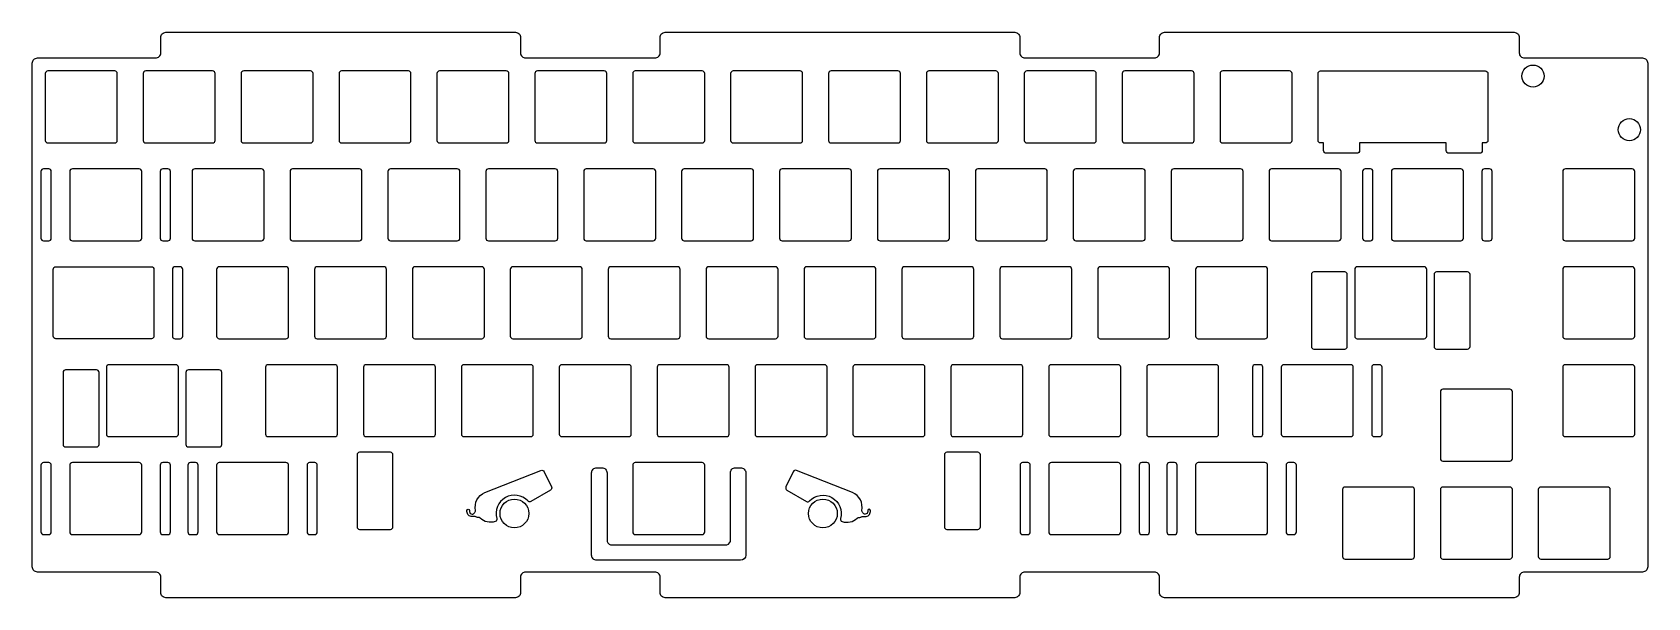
# Model space of a CAD drawing. Header units: millimetres. Extents: x 45 to 359, y -154 to -44.
import ezdxf

# ---------------------------------------------------------------- set-up
doc = ezdxf.new("R2010")
doc.units = ezdxf.units.MM
doc.layers.get('0').update_dxf_attribs({"linetype": 'CONTINUOUS'})

msp = doc.modelspace()

# ---------------------------------------------------------------- linework, layer by layer
for points in [[(139.64, -44.56), (139.64, -47.56, 0.414214), (140.64, -48.56), (165.8, -48.56, 0.414214), (166.8, -47.56), (166.8, -44.56, -0.414214), (167.8, -43.56), (235.8, -43.56, -0.414214), (236.8, -44.56), (236.8, -47.56, 0.414214), (237.8, -48.56), (262.97, -48.56, 0.414214), (263.97, -47.56), (263.97, -44.56, -0.414214), (264.97, -43.56), (332.97, -43.56, -0.414214), (333.97, -44.56), (333.97, -47.56, 0.414214), (334.97, -48.56), (357.97, -48.56, -0.414214), (358.97, -49.56), (358.97, -147.58, -0.414214), (357.97, -148.58), (334.97, -148.58, 0.414214), (333.97, -149.58), (333.97, -152.58, -0.414214), (332.97, -153.58), (264.97, -153.58, -0.414214), (263.97, -152.58), (263.97, -149.58, 0.414214), (262.97, -148.58), (237.8, -148.58, 0.414214), (236.8, -149.58), (236.8, -152.58, -0.414214), (235.8, -153.58), (167.8, -153.58, -0.414214), (166.8, -152.58), (166.8, -149.58, 0.414214), (165.8, -148.58), (140.64, -148.58, 0.414214), (139.64, -149.58), (139.64, -152.58, -0.414214), (138.64, -153.58), (70.64, -153.58, -0.414214), (69.64, -152.58), (69.64, -149.58, 0.414214), (68.64, -148.58), (45.64, -148.58, -0.414214), (44.64, -147.58), (44.64, -49.56, -0.414214), (45.64, -48.56), (68.64, -48.56, 0.414214), (69.64, -47.56), (69.64, -44.56, -0.414214), (70.64, -43.56), (138.64, -43.56, -0.414214)], [(47.17, -51.59), (47.17, -64.59, 0.414214), (47.67, -65.09), (60.67, -65.09, 0.414214), (61.17, -64.59), (61.17, -51.59, 0.414214), (60.67, -51.09), (47.67, -51.09, 0.414214)], [(79.72, -51.09), (66.72, -51.09, 0.414214), (66.22, -51.59), (66.22, -64.59, 0.414214), (66.72, -65.09), (79.72, -65.09, 0.414214), (80.22, -64.59), (80.22, -51.59, 0.414214)], [(98.77, -51.09), (85.77, -51.09, 0.414214), (85.27, -51.59), (85.27, -64.59, 0.414214), (85.77, -65.09), (98.77, -65.09, 0.414214), (99.27, -64.59), (99.27, -51.59, 0.414214)], [(117.82, -51.09), (104.82, -51.09, 0.414214), (104.32, -51.59), (104.32, -64.59, 0.414214), (104.82, -65.09), (117.82, -65.09, 0.414214), (118.32, -64.59), (118.32, -51.59, 0.414214)], [(136.87, -51.09), (123.87, -51.09, 0.414214), (123.37, -51.59), (123.37, -64.59, 0.414214), (123.87, -65.09), (136.87, -65.09, 0.414214), (137.37, -64.59), (137.37, -51.59, 0.414214)], [(155.92, -51.09), (142.92, -51.09, 0.414214), (142.42, -51.59), (142.42, -64.59, 0.414214), (142.92, -65.09), (155.92, -65.09, 0.414214), (156.42, -64.59), (156.42, -51.59, 0.414214)], [(161.47, -51.59), (161.47, -64.59, 0.414214), (161.97, -65.09), (174.97, -65.09, 0.414214), (175.47, -64.59), (175.47, -51.59, 0.414214), (174.97, -51.09), (161.97, -51.09, 0.414214)], [(194.02, -51.09), (181.02, -51.09, 0.414214), (180.52, -51.59), (180.52, -64.59, 0.414214), (181.02, -65.09), (194.02, -65.09, 0.414214), (194.52, -64.59), (194.52, -51.59, 0.414214)], [(213.07, -51.09), (200.07, -51.09, 0.414214), (199.57, -51.59), (199.57, -64.59, 0.414214), (200.07, -65.09), (213.07, -65.09, 0.414214), (213.57, -64.59), (213.57, -51.59, 0.414214)], [(218.62, -51.59), (218.62, -64.59, 0.414214), (219.12, -65.09), (232.12, -65.09, 0.414214), (232.62, -64.59), (232.62, -51.59, 0.414214), (232.12, -51.09), (219.12, -51.09, 0.414214)], [(251.17, -51.09), (238.17, -51.09, 0.414214), (237.67, -51.59), (237.67, -64.59, 0.414214), (238.17, -65.09), (251.17, -65.09, 0.414214), (251.67, -64.59), (251.67, -51.59, 0.414214)], [(270.22, -51.09), (257.22, -51.09, 0.414214), (256.72, -51.59), (256.72, -64.59, 0.414214), (257.22, -65.09), (270.22, -65.09, 0.414214), (270.72, -64.59), (270.72, -51.59, 0.414214)], [(275.77, -51.59), (275.77, -64.59, 0.414214), (276.27, -65.09), (289.27, -65.09, 0.414214), (289.77, -64.59), (289.77, -51.59, 0.414214), (289.27, -51.09), (276.27, -51.09, 0.414214)], [(295.32, -65.09, -0.414214), (294.82, -64.59), (294.82, -51.59, -0.414214), (295.32, -51.09), (327.37, -51.09, -0.414214), (327.87, -51.59), (327.87, -64.59, -0.414214), (327.37, -65.09), (326.78, -65.09), (326.78, -66.59, -0.414214), (326.28, -67.09), (320.28, -67.09, -0.414214), (319.78, -66.59), (319.78, -65.09), (302.9, -65.09), (302.9, -66.59, -0.414214), (302.4, -67.09), (296.4, -67.09, -0.414214), (295.9, -66.59), (295.9, -65.09)], [(47.83, -70.14), (46.83, -70.14, 0.414214), (46.33, -70.64), (46.33, -83.64, 0.414214), (46.83, -84.14), (47.83, -84.14, 0.414214), (48.33, -83.64), (48.33, -70.64, 0.414214)], [(65.43, -70.14), (52.43, -70.14, 0.414214), (51.93, -70.64), (51.93, -83.64, 0.414214), (52.43, -84.14), (65.43, -84.14, 0.414214), (65.93, -83.64), (65.93, -70.64, 0.414214)], [(71.03, -70.14), (70.03, -70.14, 0.414214), (69.53, -70.64), (69.53, -83.64, 0.414214), (70.03, -84.14), (71.03, -84.14, 0.414214), (71.53, -83.64), (71.53, -70.64, 0.414214)], [(89.24, -70.14), (76.24, -70.14, 0.414214), (75.74, -70.64), (75.74, -83.64, 0.414214), (76.24, -84.14), (89.24, -84.14, 0.414214), (89.74, -83.64), (89.74, -70.64, 0.414214)], [(94.79, -70.64), (94.79, -83.64, 0.414214), (95.29, -84.14), (108.29, -84.14, 0.414214), (108.79, -83.64), (108.79, -70.64, 0.414214), (108.29, -70.14), (95.29, -70.14, 0.414214)], [(127.34, -70.14), (114.34, -70.14, 0.414214), (113.84, -70.64), (113.84, -83.64, 0.414214), (114.34, -84.14), (127.34, -84.14, 0.414214), (127.84, -83.64), (127.84, -70.64, 0.414214)], [(132.89, -70.64), (132.89, -83.64, 0.414214), (133.39, -84.14), (146.39, -84.14, 0.414214), (146.89, -83.64), (146.89, -70.64, 0.414214), (146.39, -70.14), (133.39, -70.14, 0.414214)], [(165.44, -70.14), (152.44, -70.14, 0.414214), (151.94, -70.64), (151.94, -83.64, 0.414214), (152.44, -84.14), (165.44, -84.14, 0.414214), (165.94, -83.64), (165.94, -70.64, 0.414214)], [(170.99, -70.64), (170.99, -83.64, 0.414214), (171.49, -84.14), (184.49, -84.14, 0.414214), (184.99, -83.64), (184.99, -70.64, 0.414214), (184.49, -70.14), (171.49, -70.14, 0.414214)], [(203.54, -70.14), (190.54, -70.14, 0.414214), (190.04, -70.64), (190.04, -83.64, 0.414214), (190.54, -84.14), (203.54, -84.14, 0.414214), (204.04, -83.64), (204.04, -70.64, 0.414214)], [(222.59, -70.14), (209.59, -70.14, 0.414214), (209.09, -70.64), (209.09, -83.64, 0.414214), (209.59, -84.14), (222.59, -84.14, 0.414214), (223.09, -83.64), (223.09, -70.64, 0.414214)], [(228.14, -70.64), (228.14, -83.64, 0.414214), (228.64, -84.14), (241.64, -84.14, 0.414214), (242.14, -83.64), (242.14, -70.64, 0.414214), (241.64, -70.14), (228.64, -70.14, 0.414214)], [(260.69, -70.14), (247.69, -70.14, 0.414214), (247.19, -70.64), (247.19, -83.64, 0.414214), (247.69, -84.14), (260.69, -84.14, 0.414214), (261.19, -83.64), (261.19, -70.64, 0.414214)], [(279.74, -70.14), (266.74, -70.14, 0.414214), (266.24, -70.64), (266.24, -83.64, 0.414214), (266.74, -84.14), (279.74, -84.14, 0.414214), (280.24, -83.64), (280.24, -70.64, 0.414214)], [(298.79, -70.14), (285.79, -70.14, 0.414214), (285.29, -70.64), (285.29, -83.64, 0.414214), (285.79, -84.14), (298.79, -84.14, 0.414214), (299.29, -83.64), (299.29, -70.64, 0.414214)], [(303.5, -70.64), (303.5, -83.64, 0.414214), (304, -84.14), (305, -84.14, 0.414214), (305.5, -83.64), (305.5, -70.64, 0.414214), (305, -70.14), (304, -70.14, 0.414214)], [(322.6, -70.14), (309.6, -70.14, 0.414214), (309.1, -70.64), (309.1, -83.64, 0.414214), (309.6, -84.14), (322.6, -84.14, 0.414214), (323.1, -83.64), (323.1, -70.64, 0.414214)], [(328.2, -70.14), (327.2, -70.14, 0.414214), (326.7, -70.64), (326.7, -83.64, 0.414214), (327.2, -84.14), (328.2, -84.14, 0.414214), (328.7, -83.64), (328.7, -70.64, 0.414214)], [(355.94, -70.14), (342.94, -70.14, 0.414214), (342.44, -70.64), (342.44, -83.64, 0.414214), (342.94, -84.14), (355.94, -84.14, 0.414214), (356.44, -83.64), (356.44, -70.64, 0.414214)], [(49.21, -103.19, -0.414214), (48.71, -102.69), (48.71, -89.69, -0.414214), (49.21, -89.19), (67.81, -89.19, -0.414214), (68.31, -89.69), (68.31, -102.69, -0.414214), (67.81, -103.19)], [(73.41, -89.19), (72.41, -89.19, 0.414214), (71.91, -89.69), (71.91, -102.69, 0.414214), (72.41, -103.19), (73.41, -103.19, 0.414214), (73.91, -102.69), (73.91, -89.69, 0.414214)], [(94, -89.19), (81, -89.19, 0.414214), (80.5, -89.69), (80.5, -102.69, 0.414214), (81, -103.19), (94, -103.19, 0.414214), (94.5, -102.69), (94.5, -89.69, 0.414214)], [(113.05, -89.19), (100.05, -89.19, 0.414214), (99.55, -89.69), (99.55, -102.69, 0.414214), (100.05, -103.19), (113.05, -103.19, 0.414214), (113.55, -102.69), (113.55, -89.69, 0.414214)], [(132.1, -89.19), (119.1, -89.19, 0.414214), (118.6, -89.69), (118.6, -102.69, 0.414214), (119.1, -103.19), (132.1, -103.19, 0.414214), (132.6, -102.69), (132.6, -89.69, 0.414214)], [(151.15, -89.19), (138.15, -89.19, 0.414214), (137.65, -89.69), (137.65, -102.69, 0.414214), (138.15, -103.19), (151.15, -103.19, 0.414214), (151.65, -102.69), (151.65, -89.69, 0.414214)], [(170.2, -89.19), (157.2, -89.19, 0.414214), (156.7, -89.69), (156.7, -102.69, 0.414214), (157.2, -103.19), (170.2, -103.19, 0.414214), (170.7, -102.69), (170.7, -89.69, 0.414214)], [(189.25, -89.19), (176.25, -89.19, 0.414214), (175.75, -89.69), (175.75, -102.69, 0.414214), (176.25, -103.19), (189.25, -103.19, 0.414214), (189.75, -102.69), (189.75, -89.69, 0.414214)], [(208.3, -89.19), (195.3, -89.19, 0.414214), (194.8, -89.69), (194.8, -102.69, 0.414214), (195.3, -103.19), (208.3, -103.19, 0.414214), (208.8, -102.69), (208.8, -89.69, 0.414214)], [(213.85, -89.69), (213.85, -102.69, 0.414214), (214.35, -103.19), (227.35, -103.19, 0.414214), (227.85, -102.69), (227.85, -89.69, 0.414214), (227.35, -89.19), (214.35, -89.19, 0.414214)], [(246.4, -89.19), (233.4, -89.19, 0.414214), (232.9, -89.69), (232.9, -102.69, 0.414214), (233.4, -103.19), (246.4, -103.19, 0.414214), (246.9, -102.69), (246.9, -89.69, 0.414214)], [(265.45, -89.19), (252.45, -89.19, 0.414214), (251.95, -89.69), (251.95, -102.69, 0.414214), (252.45, -103.19), (265.45, -103.19, 0.414214), (265.95, -102.69), (265.95, -89.69, 0.414214)], [(284.5, -89.19), (271.5, -89.19, 0.414214), (271, -89.69), (271, -102.69, 0.414214), (271.5, -103.19), (284.5, -103.19, 0.414214), (285, -102.69), (285, -89.69, 0.414214)], [(300.02, -90.19), (294.02, -90.19, 0.414214), (293.52, -90.69), (293.52, -104.69, 0.414214), (294.02, -105.19), (300.02, -105.19, 0.414214), (300.52, -104.69), (300.52, -90.69, 0.414214)], [(315.46, -89.19), (302.46, -89.19, 0.414214), (301.96, -89.69), (301.96, -102.69, 0.414214), (302.46, -103.19), (315.46, -103.19, 0.414214), (315.96, -102.69), (315.96, -89.69, 0.414214)], [(323.9, -90.19), (317.9, -90.19, 0.414214), (317.4, -90.69), (317.4, -104.69, 0.414214), (317.9, -105.19), (323.9, -105.19, 0.414214), (324.4, -104.69), (324.4, -90.69, 0.414214)], [(355.94, -89.19), (342.94, -89.19, 0.414214), (342.44, -89.69), (342.44, -102.69, 0.414214), (342.94, -103.19), (355.94, -103.19, 0.414214), (356.44, -102.69), (356.44, -89.69, 0.414214)], [(57.13, -109.24), (51.13, -109.24, 0.414214), (50.63, -109.74), (50.63, -123.74, 0.414214), (51.13, -124.24), (57.13, -124.24, 0.414214), (57.63, -123.74), (57.63, -109.74, 0.414214)], [(72.57, -108.24), (59.57, -108.24, 0.414214), (59.07, -108.74), (59.07, -121.74, 0.414214), (59.57, -122.24), (72.57, -122.24, 0.414214), (73.07, -121.74), (73.07, -108.74, 0.414214)], [(81.01, -109.24), (75.01, -109.24, 0.414214), (74.51, -109.74), (74.51, -123.74, 0.414214), (75.01, -124.24), (81.01, -124.24, 0.414214), (81.51, -123.74), (81.51, -109.74, 0.414214)], [(103.53, -108.24), (90.53, -108.24, 0.414214), (90.03, -108.74), (90.03, -121.74, 0.414214), (90.53, -122.24), (103.53, -122.24, 0.414214), (104.03, -121.74), (104.03, -108.74, 0.414214)], [(109.08, -108.74), (109.08, -121.74, 0.414214), (109.58, -122.24), (122.58, -122.24, 0.414214), (123.08, -121.74), (123.08, -108.74, 0.414214), (122.58, -108.24), (109.58, -108.24, 0.414214)], [(141.63, -108.24), (128.63, -108.24, 0.414214), (128.13, -108.74), (128.13, -121.74, 0.414214), (128.63, -122.24), (141.63, -122.24, 0.414214), (142.13, -121.74), (142.13, -108.74, 0.414214)], [(147.18, -108.74), (147.18, -121.74, 0.414214), (147.68, -122.24), (160.68, -122.24, 0.414214), (161.18, -121.74), (161.18, -108.74, 0.414214), (160.68, -108.24), (147.68, -108.24, 0.414214)], [(179.73, -108.24), (166.73, -108.24, 0.414214), (166.23, -108.74), (166.23, -121.74, 0.414214), (166.73, -122.24), (179.73, -122.24, 0.414214), (180.23, -121.74), (180.23, -108.74, 0.414214)], [(198.78, -108.24), (185.78, -108.24, 0.414214), (185.28, -108.74), (185.28, -121.74, 0.414214), (185.78, -122.24), (198.78, -122.24, 0.414214), (199.28, -121.74), (199.28, -108.74, 0.414214)], [(217.83, -108.24), (204.83, -108.24, 0.414214), (204.33, -108.74), (204.33, -121.74, 0.414214), (204.83, -122.24), (217.83, -122.24, 0.414214), (218.33, -121.74), (218.33, -108.74, 0.414214)], [(236.88, -108.24), (223.88, -108.24, 0.414214), (223.38, -108.74), (223.38, -121.74, 0.414214), (223.88, -122.24), (236.88, -122.24, 0.414214), (237.38, -121.74), (237.38, -108.74, 0.414214)], [(255.93, -108.24), (242.93, -108.24, 0.414214), (242.43, -108.74), (242.43, -121.74, 0.414214), (242.93, -122.24), (255.93, -122.24, 0.414214), (256.43, -121.74), (256.43, -108.74, 0.414214)], [(274.98, -108.24), (261.98, -108.24, 0.414214), (261.48, -108.74), (261.48, -121.74, 0.414214), (261.98, -122.24), (274.98, -122.24, 0.414214), (275.48, -121.74), (275.48, -108.74, 0.414214)], [(283.57, -108.24), (282.57, -108.24, 0.414214), (282.07, -108.74), (282.07, -121.74, 0.414214), (282.57, -122.24), (283.57, -122.24, 0.414214), (284.07, -121.74), (284.07, -108.74, 0.414214)], [(287.67, -108.74), (287.67, -121.74, 0.414214), (288.17, -122.24), (301.17, -122.24, 0.414214), (301.67, -121.74), (301.67, -108.74, 0.414214), (301.17, -108.24), (288.17, -108.24, 0.414214)], [(306.77, -108.24), (305.77, -108.24, 0.414214), (305.27, -108.74), (305.27, -121.74, 0.414214), (305.77, -122.24), (306.77, -122.24, 0.414214), (307.27, -121.74), (307.27, -108.74, 0.414214)], [(355.94, -108.24), (342.94, -108.24, 0.414214), (342.44, -108.74), (342.44, -121.74, 0.414214), (342.94, -122.24), (355.94, -122.24, 0.414214), (356.44, -121.74), (356.44, -108.74, 0.414214)], [(332.13, -113), (319.13, -113, 0.414214), (318.63, -113.5), (318.63, -126.5, 0.414214), (319.13, -127), (332.13, -127, 0.414214), (332.63, -126.5), (332.63, -113.5, 0.414214)], [(114.82, -139.79), (114.82, -125.79, 0.414214), (114.32, -125.29), (108.32, -125.29, 0.414214), (107.82, -125.79), (107.82, -139.79, 0.414214), (108.32, -140.29), (114.32, -140.29, 0.414214)], [(229.12, -139.79), (229.12, -125.79, 0.414214), (228.62, -125.29), (222.62, -125.29, 0.414214), (222.12, -125.79), (222.12, -139.79, 0.414214), (222.62, -140.29), (228.62, -140.29, 0.414214)], [(46.33, -127.79), (46.33, -140.79, 0.414214), (46.83, -141.29), (47.83, -141.29, 0.414214), (48.33, -140.79), (48.33, -127.79, 0.414214), (47.83, -127.29), (46.83, -127.29, 0.414214)], [(51.93, -127.79), (51.93, -140.79, 0.414214), (52.43, -141.29), (65.43, -141.29, 0.414214), (65.93, -140.79), (65.93, -127.79, 0.414214), (65.43, -127.29), (52.43, -127.29, 0.414214)], [(71.03, -127.29), (70.03, -127.29, 0.414214), (69.53, -127.79), (69.53, -140.79, 0.414214), (70.03, -141.29), (71.03, -141.29, 0.414214), (71.53, -140.79), (71.53, -127.79, 0.414214)], [(74.9, -127.79), (74.9, -140.79, 0.414214), (75.4, -141.29), (76.4, -141.29, 0.414214), (76.9, -140.79), (76.9, -127.79, 0.414214), (76.4, -127.29), (75.4, -127.29, 0.414214)], [(80.5, -127.79), (80.5, -140.79, 0.414214), (81, -141.29), (94, -141.29, 0.414214), (94.5, -140.79), (94.5, -127.79, 0.414214), (94, -127.29), (81, -127.29, 0.414214)], [(98.1, -127.79), (98.1, -140.79, 0.414214), (98.6, -141.29), (99.6, -141.29, 0.414214), (100.1, -140.79), (100.1, -127.79, 0.414214), (99.6, -127.29), (98.6, -127.29, 0.414214)], [(131.37, -137.96, -0.131652), (131.12, -137.9), (131.09, -137.88, 0.131652), (130.84, -137.81), (130.22, -137.81, -0.414214), (129.22, -136.81), (129.22, -136.61, -1), (129.72, -136.61), (129.72, -136.81, 0.414214), (130.22, -137.31), (130.37, -137.31, 0.317837), (130.61, -137.15, -0.111853), (130.73, -136.96), (130.84, -136.85, 0.260807), (130.91, -136.61, -0.373265), (132.72, -133.12), (143.6, -128.82, -0.392876), (144.23, -129.07), (145.65, -132.01, -0.392876), (145.45, -132.66), (141.66, -134.86, -0.348793), (141.04, -134.76, 0.787605), (135.04, -138.17, -0.408962), (134.7, -138.78, -0.269122), (131.77, -138.1, 0.19091), (131.43, -137.96)], [(155.47, -128.29, -0.414214), (156.47, -129.29), (156.47, -142.65, 0.32878), (157.47, -143.29), (179.47, -143.29, 0.32878), (180.47, -142.65), (180.47, -129.29, -0.414214), (181.47, -128.29), (182.47, -128.29, -0.414214), (183.47, -129.29), (183.47, -145.29, -0.414197), (182.47, -146.29), (154.47, -146.29, -0.414214), (153.47, -145.29), (153.47, -129.29, -0.414214), (154.47, -128.29)], [(161.47, -127.79), (161.47, -140.79, 0.414214), (161.97, -141.29), (174.97, -141.29, 0.414214), (175.47, -140.79), (175.47, -127.79, 0.414214), (174.97, -127.29), (161.97, -127.29, 0.414214)], [(206.2, -136.96), (206.09, -136.85, -0.260807), (206.02, -136.61, 0.373265), (204.21, -133.12), (193.33, -128.82, 0.392876), (192.7, -129.07), (191.28, -132.01, 0.392876), (191.48, -132.66), (195.27, -134.86, 0.348793), (195.89, -134.76, -0.787605), (201.9, -138.17, 0.408962), (202.23, -138.78, 0.269122), (205.16, -138.1, -0.19091), (205.5, -137.96), (205.56, -137.96, 0.131652), (205.81, -137.9), (205.84, -137.88, -0.131652), (206.09, -137.81), (206.71, -137.81, 0.414214), (207.71, -136.81), (207.71, -136.61, 1), (207.21, -136.61), (207.21, -136.81, -0.414214), (206.71, -137.31), (206.56, -137.31, -0.317837), (206.32, -137.15, 0.111853)], [(236.83, -127.79), (236.83, -140.79, 0.414214), (237.33, -141.29), (238.33, -141.29, 0.414214), (238.83, -140.79), (238.83, -127.79, 0.414214), (238.33, -127.29), (237.33, -127.29, 0.414214)], [(242.43, -127.79), (242.43, -140.79, 0.414214), (242.93, -141.29), (255.93, -141.29, 0.414214), (256.43, -140.79), (256.43, -127.79, 0.414214), (255.93, -127.29), (242.93, -127.29, 0.414214)], [(260.03, -127.79), (260.03, -140.79, 0.414214), (260.53, -141.29), (261.53, -141.29, 0.414214), (262.03, -140.79), (262.03, -127.79, 0.414214), (261.53, -127.29), (260.53, -127.29, 0.414214)], [(265.4, -127.79), (265.4, -140.79, 0.414214), (265.9, -141.29), (266.9, -141.29, 0.414214), (267.4, -140.79), (267.4, -127.79, 0.414214), (266.9, -127.29), (265.9, -127.29, 0.414214)], [(271, -127.79), (271, -140.79, 0.414214), (271.5, -141.29), (284.5, -141.29, 0.414214), (285, -140.79), (285, -127.79, 0.414214), (284.5, -127.29), (271.5, -127.29, 0.414214)], [(288.6, -127.79), (288.6, -140.79, 0.414214), (289.1, -141.29), (290.1, -141.29, 0.414214), (290.6, -140.79), (290.6, -127.79, 0.414214), (290.1, -127.29), (289.1, -127.29, 0.414214)], [(299.58, -132.55), (299.58, -145.55, 0.414214), (300.08, -146.05), (313.08, -146.05, 0.414214), (313.58, -145.55), (313.58, -132.55, 0.414214), (313.08, -132.05), (300.08, -132.05, 0.414214)], [(332.13, -132.05), (319.13, -132.05, 0.414214), (318.63, -132.55), (318.63, -145.55, 0.414214), (319.13, -146.05), (332.13, -146.05, 0.414214), (332.63, -145.55), (332.63, -132.55, 0.414214)], [(337.68, -132.55), (337.68, -145.55, 0.414214), (338.18, -146.05), (351.18, -146.05, 0.414214), (351.68, -145.55), (351.68, -132.55, 0.414214), (351.18, -132.05), (338.18, -132.05, 0.414214)]]:
    msp.add_lwpolyline(points, format="xyb", close=True)
for centre, radius in [((336.65, -52.09), 2.15), ((355.4, -62.51), 2.15), ((138.45, -137.19), 2.8), ((198.48, -137.19), 2.8)]:
    msp.add_circle(centre, radius)

doc.saveas('drawing.dxf')
